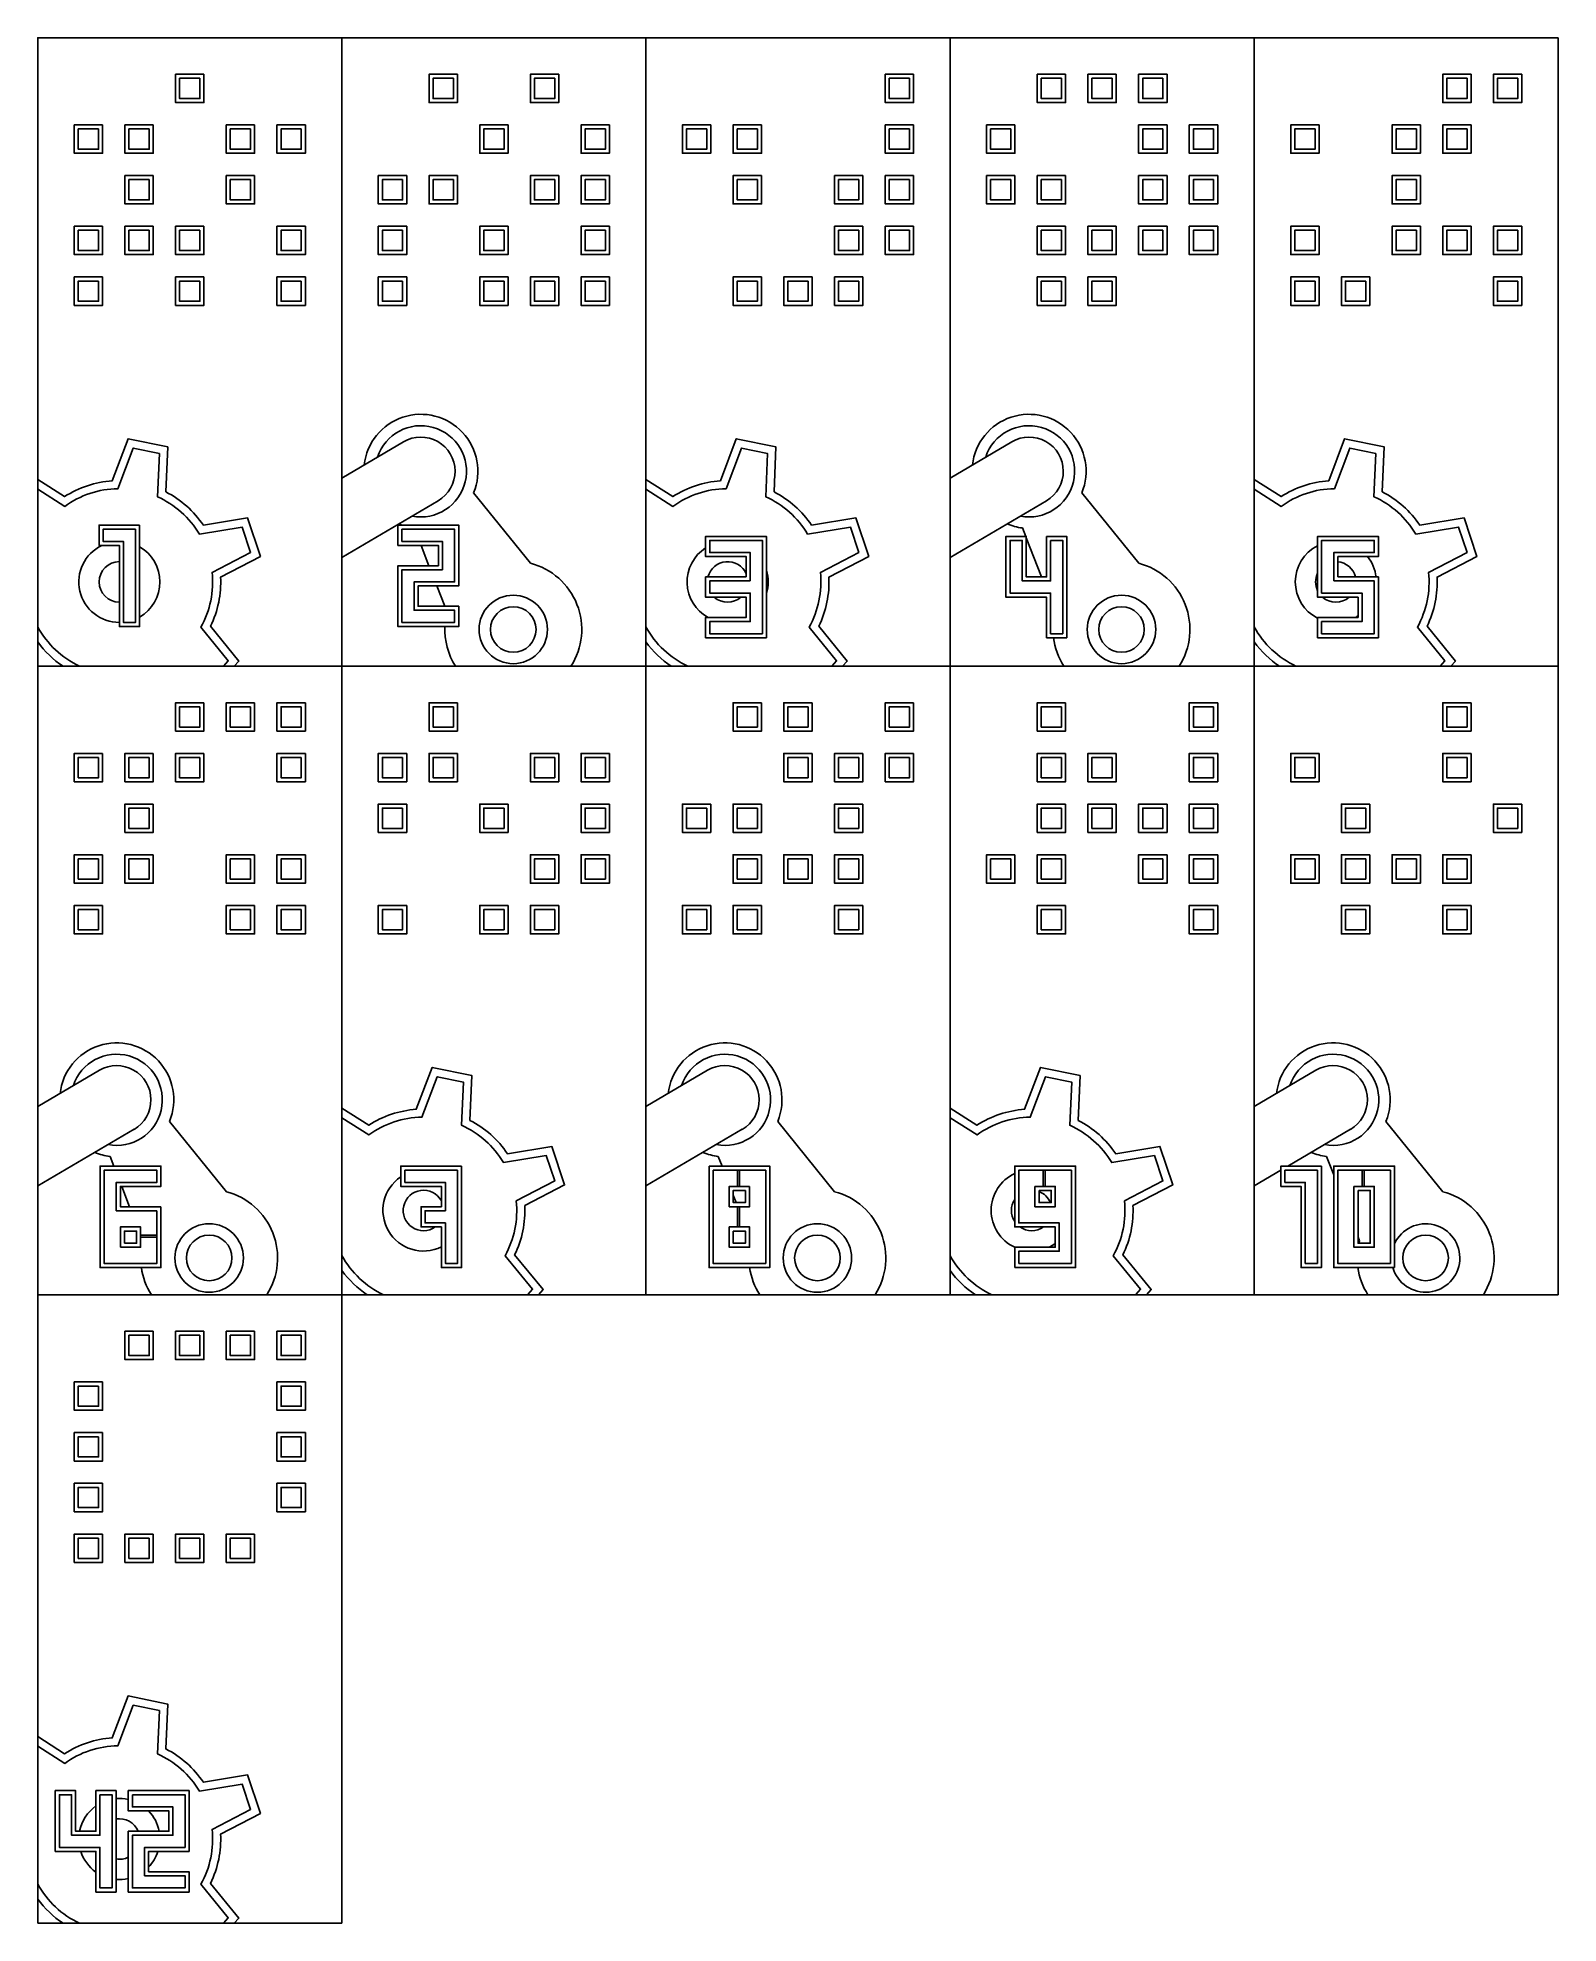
# Model space of a CAD drawing. Header units: millimetres. Extents: x 62 to 437, y 48 to 513.
import ezdxf

# ---------------------------------------------------------------- set-up
doc = ezdxf.new("R2010")
doc.units = ezdxf.units.MM
doc.header["$MEASUREMENT"] = 0
for name, color, linetype in [('ENGRAVE', 1, 'CONTINUOUS'), ('INCISIONE', 3, 'CONTINUOUS'), ('TAGLIO', 30, 'CONTINUOUS')]:
    doc.layers.add(name, color=color, linetype=linetype)

msp = doc.modelspace()

# ---------------------------------------------------------------- linework, layer by layer
at = {"layer": 'ENGRAVE'}
for points in [[(86.38, 391.79), (78.38, 391.79), (78.38, 388.79), (83.38, 388.79), (83.38, 368.79), (86.38, 368.79)], [(152.06, 391.79), (165.06, 391.79), (165.06, 378.79), (155.06, 378.79), (155.06, 371.79), (165.06, 371.79), (165.06, 368.79), (152.06, 368.79), (152.06, 381.79), (162.06, 381.79), (162.06, 388.79), (152.06, 388.79)], [(237.96, 379.03), (237.96, 386.03), (227.96, 386.03), (227.96, 389.03), (240.96, 389.03), (240.96, 366.03), (227.96, 366.03), (227.96, 369.03), (237.96, 369.03), (237.96, 376.03), (227.96, 376.03), (227.96, 379.03)], [(312.03, 389.03), (315.03, 389.03), (315.03, 366.03), (312.03, 366.03), (312.03, 376.03), (302.03, 376.03), (302.03, 389.03), (305.03, 389.03), (305.03, 379.03), (312.03, 379.03)], [(381.87, 379.03), (391.87, 379.03), (391.87, 366.03), (378.87, 366.03), (378.87, 369.03), (388.87, 369.03), (388.87, 376.03), (378.87, 376.03), (378.87, 389.03), (391.87, 389.03), (391.87, 386.03), (381.87, 386.03)], [(91.62, 223.72), (91.62, 210.72), (78.62, 210.72), (78.62, 233.72), (91.62, 233.72), (91.62, 230.72), (81.62, 230.72), (81.62, 223.72)], [(165.78, 233.72), (152.78, 233.72), (152.78, 230.72), (162.78, 230.72), (162.78, 223.72), (157.78, 223.72), (157.78, 220.72), (162.78, 220.72), (162.78, 210.72), (165.78, 210.72)], [(228.79, 233.72), (228.79, 210.72), (241.79, 210.72), (241.79, 233.72)], [(304.18, 210.72), (317.18, 210.72), (317.18, 233.72), (304.18, 233.72), (304.18, 220.72), (314.18, 220.72), (314.18, 213.72), (304.18, 213.72)], [(377.82, 233.72), (369.82, 233.72), (369.82, 230.72), (374.82, 230.72), (374.82, 210.72), (377.82, 210.72)], [(395.85, 210.72), (395.85, 233.72), (382.85, 233.72), (382.85, 210.72)], [(237.79, 229.72), (232.79, 229.72), (232.79, 224.72), (237.79, 224.72)], [(308.18, 229.72), (308.18, 224.72), (313.18, 224.72), (313.18, 229.72)], [(386.85, 229.72), (391.85, 229.72), (391.85, 214.72), (386.85, 214.72)], [(82.62, 214.72), (82.62, 219.72), (87.62, 219.72), (87.62, 214.72)], [(232.79, 219.72), (232.79, 214.72), (237.79, 214.72), (237.79, 219.72)], [(77.58, 79.71), (80.58, 79.71), (80.58, 56.71), (77.58, 56.71), (77.58, 66.71), (67.58, 66.71), (67.58, 79.71), (70.58, 79.71), (70.58, 69.71), (77.58, 69.71)], [(85.58, 79.71), (98.58, 79.71), (98.58, 66.71), (88.58, 66.71), (88.58, 59.71), (98.58, 59.71), (98.58, 56.71), (85.58, 56.71), (85.58, 69.71), (95.58, 69.71), (95.58, 76.71), (85.58, 76.71)]]:
    msp.add_lwpolyline(points, close=True, dxfattribs=at)
for points in [[(234.79, 229.72), (234.79, 233.72)], [(235.29, 229.72), (235.29, 233.72)], [(310.18, 229.72), (310.18, 233.72)], [(310.68, 229.72), (310.68, 233.72)], [(388.85, 229.72), (388.85, 233.72)], [(389.35, 229.72), (389.35, 233.72)], [(234.79, 219.72), (234.79, 224.72)], [(235.29, 219.72), (235.29, 224.72)], [(87.62, 217.72), (91.62, 217.72)], [(87.62, 217.22), (91.62, 217.22)]]:
    msp.add_lwpolyline(points, dxfattribs=at)
at = {"layer": 'INCISIONE'}
for p, q in [((109.24, 359.34), (108.09, 358.05)), ((259.24, 359.34), (258.09, 358.05)), ((409.24, 359.34), (408.09, 358.05)), ((184.24, 204.34), (183.09, 203.05)), ((334.24, 204.34), (333.09, 203.05)), ((109.24, 49.34), (108.09, 48.05))]:
    msp.add_line(p, q, dxfattribs=at)
for points in [[(103.24, 504), (96.24, 504), (96.24, 497), (103.24, 497)], [(165.74, 504), (158.74, 504), (158.74, 497), (165.74, 497)], [(190.74, 504), (183.74, 504), (183.74, 497), (190.74, 497)], [(278.24, 504), (271.24, 504), (271.24, 497), (278.24, 497)], [(315.74, 504), (308.74, 504), (308.74, 497), (315.74, 497)], [(328.24, 504), (321.24, 504), (321.24, 497), (328.24, 497)], [(340.74, 504), (333.74, 504), (333.74, 497), (340.74, 497)], [(415.74, 504), (408.74, 504), (408.74, 497), (415.74, 497)], [(428.24, 504), (421.24, 504), (421.24, 497), (428.24, 497)], [(78.24, 491.5), (71.24, 491.5), (71.24, 484.5), (78.24, 484.5)], [(90.74, 491.5), (83.74, 491.5), (83.74, 484.5), (90.74, 484.5)], [(115.74, 491.5), (108.74, 491.5), (108.74, 484.5), (115.74, 484.5)], [(128.24, 491.5), (121.24, 491.5), (121.24, 484.5), (128.24, 484.5)], [(178.24, 491.5), (171.24, 491.5), (171.24, 484.5), (178.24, 484.5)], [(203.24, 491.5), (196.24, 491.5), (196.24, 484.5), (203.24, 484.5)], [(228.24, 491.5), (221.24, 491.5), (221.24, 484.5), (228.24, 484.5)], [(240.74, 491.5), (233.74, 491.5), (233.74, 484.5), (240.74, 484.5)], [(278.24, 491.5), (271.24, 491.5), (271.24, 484.5), (278.24, 484.5)], [(303.24, 491.5), (296.24, 491.5), (296.24, 484.5), (303.24, 484.5)], [(340.74, 491.5), (333.74, 491.5), (333.74, 484.5), (340.74, 484.5)], [(353.24, 491.5), (346.24, 491.5), (346.24, 484.5), (353.24, 484.5)], [(378.24, 491.5), (371.24, 491.5), (371.24, 484.5), (378.24, 484.5)], [(403.24, 491.5), (396.24, 491.5), (396.24, 484.5), (403.24, 484.5)], [(415.74, 491.5), (408.74, 491.5), (408.74, 484.5), (415.74, 484.5)], [(90.74, 479), (83.74, 479), (83.74, 472), (90.74, 472)], [(115.74, 479), (108.74, 479), (108.74, 472), (115.74, 472)], [(153.24, 479), (146.24, 479), (146.24, 472), (153.24, 472)], [(165.74, 479), (158.74, 479), (158.74, 472), (165.74, 472)], [(190.74, 479), (183.74, 479), (183.74, 472), (190.74, 472)], [(203.24, 479), (196.24, 479), (196.24, 472), (203.24, 472)], [(240.74, 479), (233.74, 479), (233.74, 472), (240.74, 472)], [(265.74, 479), (258.74, 479), (258.74, 472), (265.74, 472)], [(278.24, 479), (271.24, 479), (271.24, 472), (278.24, 472)], [(303.24, 479), (296.24, 479), (296.24, 472), (303.24, 472)], [(315.74, 479), (308.74, 479), (308.74, 472), (315.74, 472)], [(340.74, 479), (333.74, 479), (333.74, 472), (340.74, 472)], [(353.24, 479), (346.24, 479), (346.24, 472), (353.24, 472)], [(403.24, 479), (396.24, 479), (396.24, 472), (403.24, 472)], [(78.24, 466.5), (71.24, 466.5), (71.24, 459.5), (78.24, 459.5)], [(90.74, 466.5), (83.74, 466.5), (83.74, 459.5), (90.74, 459.5)], [(103.24, 466.5), (96.24, 466.5), (96.24, 459.5), (103.24, 459.5)], [(128.24, 466.5), (121.24, 466.5), (121.24, 459.5), (128.24, 459.5)], [(153.24, 466.5), (146.24, 466.5), (146.24, 459.5), (153.24, 459.5)], [(178.24, 466.5), (171.24, 466.5), (171.24, 459.5), (178.24, 459.5)], [(203.24, 466.5), (196.24, 466.5), (196.24, 459.5), (203.24, 459.5)], [(265.74, 466.5), (258.74, 466.5), (258.74, 459.5), (265.74, 459.5)], [(278.24, 466.5), (271.24, 466.5), (271.24, 459.5), (278.24, 459.5)], [(315.74, 466.5), (308.74, 466.5), (308.74, 459.5), (315.74, 459.5)], [(328.24, 466.5), (321.24, 466.5), (321.24, 459.5), (328.24, 459.5)], [(340.74, 466.5), (333.74, 466.5), (333.74, 459.5), (340.74, 459.5)], [(353.24, 466.5), (346.24, 466.5), (346.24, 459.5), (353.24, 459.5)], [(378.24, 466.5), (371.24, 466.5), (371.24, 459.5), (378.24, 459.5)], [(403.24, 466.5), (396.24, 466.5), (396.24, 459.5), (403.24, 459.5)], [(415.74, 466.5), (408.74, 466.5), (408.74, 459.5), (415.74, 459.5)], [(428.24, 466.5), (421.24, 466.5), (421.24, 459.5), (428.24, 459.5)], [(78.24, 454), (71.24, 454), (71.24, 447), (78.24, 447)], [(103.24, 454), (96.24, 454), (96.24, 447), (103.24, 447)], [(128.24, 454), (121.24, 454), (121.24, 447), (128.24, 447)], [(153.24, 454), (146.24, 454), (146.24, 447), (153.24, 447)], [(178.24, 454), (171.24, 454), (171.24, 447), (178.24, 447)], [(190.74, 454), (183.74, 454), (183.74, 447), (190.74, 447)], [(203.24, 454), (196.24, 454), (196.24, 447), (203.24, 447)], [(240.74, 454), (233.74, 454), (233.74, 447), (240.74, 447)], [(253.24, 454), (246.24, 454), (246.24, 447), (253.24, 447)], [(265.74, 454), (258.74, 454), (258.74, 447), (265.74, 447)], [(315.74, 454), (308.74, 454), (308.74, 447), (315.74, 447)], [(328.24, 454), (321.24, 454), (321.24, 447), (328.24, 447)], [(378.24, 454), (371.24, 454), (371.24, 447), (378.24, 447)], [(390.74, 454), (383.74, 454), (383.74, 447), (390.74, 447)], [(428.24, 454), (421.24, 454), (421.24, 447), (428.24, 447)], [(87.38, 392.79), (77.38, 392.79), (77.38, 387.79), (82.38, 387.79), (82.38, 367.79), (87.38, 367.79)], [(151.06, 392.79), (166.06, 392.79), (166.06, 377.79), (156.06, 377.79), (156.06, 372.79), (166.06, 372.79), (166.06, 367.79), (151.06, 367.79), (151.06, 382.79), (161.06, 382.79), (161.06, 387.79), (151.06, 387.79)], [(236.96, 380.03), (236.96, 385.03), (226.96, 385.03), (226.96, 390.03), (241.96, 390.03), (241.96, 365.03), (226.96, 365.03), (226.96, 370.03), (236.96, 370.03), (236.96, 375.03), (226.96, 375.03), (226.96, 380.03)], [(311.03, 390.03), (316.03, 390.03), (316.03, 365.03), (311.03, 365.03), (311.03, 375.03), (301.03, 375.03), (301.03, 390.03), (306.03, 390.03), (306.03, 380.03), (311.03, 380.03)], [(382.87, 380.03), (392.87, 380.03), (392.87, 365.03), (377.87, 365.03), (377.87, 370.03), (387.87, 370.03), (387.87, 375.03), (377.87, 375.03), (377.87, 390.03), (392.87, 390.03), (392.87, 385.03), (382.87, 385.03)], [(103.24, 349), (96.24, 349), (96.24, 342), (103.24, 342)], [(115.74, 349), (108.74, 349), (108.74, 342), (115.74, 342)], [(128.24, 349), (121.24, 349), (121.24, 342), (128.24, 342)], [(165.74, 349), (158.74, 349), (158.74, 342), (165.74, 342)], [(240.74, 349), (233.74, 349), (233.74, 342), (240.74, 342)], [(253.24, 349), (246.24, 349), (246.24, 342), (253.24, 342)], [(278.24, 349), (271.24, 349), (271.24, 342), (278.24, 342)], [(315.74, 349), (308.74, 349), (308.74, 342), (315.74, 342)], [(353.24, 349), (346.24, 349), (346.24, 342), (353.24, 342)], [(415.74, 349), (408.74, 349), (408.74, 342), (415.74, 342)], [(78.24, 336.5), (71.24, 336.5), (71.24, 329.5), (78.24, 329.5)], [(90.74, 336.5), (83.74, 336.5), (83.74, 329.5), (90.74, 329.5)], [(103.24, 336.5), (96.24, 336.5), (96.24, 329.5), (103.24, 329.5)], [(128.24, 336.5), (121.24, 336.5), (121.24, 329.5), (128.24, 329.5)], [(153.24, 336.5), (146.24, 336.5), (146.24, 329.5), (153.24, 329.5)], [(165.74, 336.5), (158.74, 336.5), (158.74, 329.5), (165.74, 329.5)], [(190.74, 336.5), (183.74, 336.5), (183.74, 329.5), (190.74, 329.5)], [(203.24, 336.5), (196.24, 336.5), (196.24, 329.5), (203.24, 329.5)], [(253.24, 336.5), (246.24, 336.5), (246.24, 329.5), (253.24, 329.5)], [(265.74, 336.5), (258.74, 336.5), (258.74, 329.5), (265.74, 329.5)], [(278.24, 336.5), (271.24, 336.5), (271.24, 329.5), (278.24, 329.5)], [(315.74, 336.5), (308.74, 336.5), (308.74, 329.5), (315.74, 329.5)], [(328.24, 336.5), (321.24, 336.5), (321.24, 329.5), (328.24, 329.5)], [(353.24, 336.5), (346.24, 336.5), (346.24, 329.5), (353.24, 329.5)], [(378.24, 336.5), (371.24, 336.5), (371.24, 329.5), (378.24, 329.5)], [(415.74, 336.5), (408.74, 336.5), (408.74, 329.5), (415.74, 329.5)], [(90.74, 324), (83.74, 324), (83.74, 317), (90.74, 317)], [(153.24, 324), (146.24, 324), (146.24, 317), (153.24, 317)], [(178.24, 324), (171.24, 324), (171.24, 317), (178.24, 317)], [(203.24, 324), (196.24, 324), (196.24, 317), (203.24, 317)], [(228.24, 324), (221.24, 324), (221.24, 317), (228.24, 317)], [(240.74, 324), (233.74, 324), (233.74, 317), (240.74, 317)], [(265.74, 324), (258.74, 324), (258.74, 317), (265.74, 317)], [(315.74, 324), (308.74, 324), (308.74, 317), (315.74, 317)], [(328.24, 324), (321.24, 324), (321.24, 317), (328.24, 317)], [(340.74, 324), (333.74, 324), (333.74, 317), (340.74, 317)], [(353.24, 324), (346.24, 324), (346.24, 317), (353.24, 317)], [(390.74, 324), (383.74, 324), (383.74, 317), (390.74, 317)], [(428.24, 324), (421.24, 324), (421.24, 317), (428.24, 317)], [(78.24, 311.5), (71.24, 311.5), (71.24, 304.5), (78.24, 304.5)], [(90.74, 311.5), (83.74, 311.5), (83.74, 304.5), (90.74, 304.5)], [(115.74, 311.5), (108.74, 311.5), (108.74, 304.5), (115.74, 304.5)], [(128.24, 311.5), (121.24, 311.5), (121.24, 304.5), (128.24, 304.5)], [(190.74, 311.5), (183.74, 311.5), (183.74, 304.5), (190.74, 304.5)], [(203.24, 311.5), (196.24, 311.5), (196.24, 304.5), (203.24, 304.5)], [(240.74, 311.5), (233.74, 311.5), (233.74, 304.5), (240.74, 304.5)], [(253.24, 311.5), (246.24, 311.5), (246.24, 304.5), (253.24, 304.5)], [(265.74, 311.5), (258.74, 311.5), (258.74, 304.5), (265.74, 304.5)], [(303.24, 311.5), (296.24, 311.5), (296.24, 304.5), (303.24, 304.5)], [(315.74, 311.5), (308.74, 311.5), (308.74, 304.5), (315.74, 304.5)], [(340.74, 311.5), (333.74, 311.5), (333.74, 304.5), (340.74, 304.5)], [(353.24, 311.5), (346.24, 311.5), (346.24, 304.5), (353.24, 304.5)], [(378.24, 311.5), (371.24, 311.5), (371.24, 304.5), (378.24, 304.5)], [(390.74, 311.5), (383.74, 311.5), (383.74, 304.5), (390.74, 304.5)], [(403.24, 311.5), (396.24, 311.5), (396.24, 304.5), (403.24, 304.5)], [(415.74, 311.5), (408.74, 311.5), (408.74, 304.5), (415.74, 304.5)], [(78.24, 299), (71.24, 299), (71.24, 292), (78.24, 292)], [(115.74, 299), (108.74, 299), (108.74, 292), (115.74, 292)], [(128.24, 299), (121.24, 299), (121.24, 292), (128.24, 292)], [(153.24, 299), (146.24, 299), (146.24, 292), (153.24, 292)], [(178.24, 299), (171.24, 299), (171.24, 292), (178.24, 292)], [(190.74, 299), (183.74, 299), (183.74, 292), (190.74, 292)], [(228.24, 299), (221.24, 299), (221.24, 292), (228.24, 292)], [(240.74, 299), (233.74, 299), (233.74, 292), (240.74, 292)], [(265.74, 299), (258.74, 299), (258.74, 292), (265.74, 292)], [(315.74, 299), (308.74, 299), (308.74, 292), (315.74, 292)], [(353.24, 299), (346.24, 299), (346.24, 292), (353.24, 292)], [(390.74, 299), (383.74, 299), (383.74, 292), (390.74, 292)], [(415.74, 299), (408.74, 299), (408.74, 292), (415.74, 292)], [(92.62, 224.72), (92.62, 209.72), (77.62, 209.72), (77.62, 234.72), (92.62, 234.72), (92.62, 229.72), (82.62, 229.72), (82.62, 224.72)], [(166.78, 234.72), (151.78, 234.72), (151.78, 229.72), (161.78, 229.72), (161.78, 224.72), (156.78, 224.72), (156.78, 219.72), (161.78, 219.72), (161.78, 209.72), (166.78, 209.72)], [(227.79, 234.72), (227.79, 209.72), (242.79, 209.72), (242.79, 234.72)], [(303.18, 209.72), (318.18, 209.72), (318.18, 234.72), (303.18, 234.72), (303.18, 219.72), (313.18, 219.72), (313.18, 214.72), (303.18, 214.72)], [(378.82, 234.72), (368.82, 234.72), (368.82, 229.72), (373.82, 229.72), (373.82, 209.72), (378.82, 209.72)], [(396.85, 209.72), (396.85, 234.72), (381.85, 234.72), (381.85, 209.72)], [(236.79, 228.72), (233.79, 228.72), (233.79, 225.72), (236.79, 225.72)], [(309.18, 228.72), (309.18, 225.72), (312.18, 225.72), (312.18, 228.72)], [(387.85, 228.72), (390.85, 228.72), (390.85, 215.72), (387.85, 215.72)], [(83.62, 215.72), (83.62, 218.72), (86.62, 218.72), (86.62, 215.72)], [(233.79, 218.72), (233.79, 215.72), (236.79, 215.72), (236.79, 218.72)], [(90.74, 194), (83.74, 194), (83.74, 187), (90.74, 187)], [(103.24, 194), (96.24, 194), (96.24, 187), (103.24, 187)], [(115.74, 194), (108.74, 194), (108.74, 187), (115.74, 187)], [(128.24, 194), (121.24, 194), (121.24, 187), (128.24, 187)], [(78.24, 181.5), (71.24, 181.5), (71.24, 174.5), (78.24, 174.5)], [(128.24, 181.5), (121.24, 181.5), (121.24, 174.5), (128.24, 174.5)], [(78.24, 169), (71.24, 169), (71.24, 162), (78.24, 162)], [(128.24, 169), (121.24, 169), (121.24, 162), (128.24, 162)], [(78.24, 156.5), (71.24, 156.5), (71.24, 149.5), (78.24, 149.5)], [(128.24, 156.5), (121.24, 156.5), (121.24, 149.5), (128.24, 149.5)], [(78.24, 144), (71.24, 144), (71.24, 137), (78.24, 137)], [(90.74, 144), (83.74, 144), (83.74, 137), (90.74, 137)], [(103.24, 144), (96.24, 144), (96.24, 137), (103.24, 137)], [(115.74, 144), (108.74, 144), (108.74, 137), (115.74, 137)], [(76.58, 80.71), (81.58, 80.71), (81.58, 55.71), (76.58, 55.71), (76.58, 65.71), (66.58, 65.71), (66.58, 80.71), (71.58, 80.71), (71.58, 70.71), (76.58, 70.71)], [(84.58, 80.71), (99.58, 80.71), (99.58, 65.71), (89.58, 65.71), (89.58, 60.71), (99.58, 60.71), (99.58, 55.71), (84.58, 55.71), (84.58, 70.71), (94.58, 70.71), (94.58, 75.71), (84.58, 75.71)]]:
    msp.add_lwpolyline(points, close=True, dxfattribs=at)
for points in [[(62.24, 404.04), (68.86, 399.82, -0.125832), (80.61, 403.73), (84.52, 414.08), (94.31, 412.07), (93.83, 401.01, -0.125832), (103.09, 392.79), (114.01, 394.58), (117.17, 385.09), (107.35, 379.99, -0.125832), (104.86, 367.85), (111.87, 359.29), (110.72, 358)], [(212.24, 404.04), (218.86, 399.82, -0.125832), (230.61, 403.73), (234.52, 414.08), (244.31, 412.07), (243.83, 401.01, -0.125832), (253.09, 392.79), (264.01, 394.58), (267.17, 385.09), (257.35, 379.99, -0.125832), (254.86, 367.85), (261.87, 359.29), (260.72, 358)], [(362.24, 404.04), (368.86, 399.82, -0.125832), (380.61, 403.73), (384.52, 414.08), (394.31, 412.07), (393.83, 401.01, -0.125832), (403.09, 392.79), (414.01, 394.58), (417.17, 385.09), (407.35, 379.99, -0.125832), (404.86, 367.85), (411.87, 359.29), (410.72, 358)], [(109.23, 359.33), (109.24, 359.34), (102.48, 367.61, 0.153876), (105.26, 381.15), (114.73, 386.08), (112.65, 392.33), (102.11, 390.6, 0.153876), (91.77, 399.79), (92.24, 410.45), (85.79, 411.78), (82.01, 401.79, 0.153876), (68.89, 397.42), (62.24, 401.67)], [(259.23, 359.33), (259.24, 359.34), (252.48, 367.61, 0.153876), (255.26, 381.15), (264.73, 386.08), (262.65, 392.33), (252.11, 390.6, 0.153876), (241.77, 399.79), (242.24, 410.45), (235.79, 411.78), (232.01, 401.79, 0.153876), (218.89, 397.42), (212.24, 401.67)], [(409.23, 359.33), (409.24, 359.34), (402.48, 367.61, 0.153876), (405.26, 381.15), (414.73, 386.08), (412.65, 392.33), (402.11, 390.6, 0.153876), (391.77, 399.79), (392.24, 410.45), (385.79, 411.78), (382.01, 401.79, 0.153876), (368.89, 397.42), (362.24, 401.67)], [(137.24, 249.04), (143.86, 244.82, -0.125832), (155.61, 248.73), (159.52, 259.08), (169.31, 257.07), (168.83, 246.01, -0.125832), (178.09, 237.79), (189.01, 239.58), (192.17, 230.09), (182.35, 224.99, -0.125832), (179.86, 212.85), (186.87, 204.29), (185.72, 203)], [(184.23, 204.33), (184.24, 204.34), (177.48, 212.61, 0.153876), (180.26, 226.15), (189.73, 231.08), (187.65, 237.33), (177.11, 235.6, 0.153876), (166.77, 244.79), (167.24, 255.45), (160.79, 256.78), (157.01, 246.79, 0.153876), (143.89, 242.42), (137.24, 246.67)], [(287.24, 249.04), (293.86, 244.82, -0.125832), (305.61, 248.73), (309.52, 259.08), (319.31, 257.07), (318.83, 246.01, -0.125832), (328.09, 237.79), (339.01, 239.58), (342.17, 230.09), (332.35, 224.99, -0.125832), (329.86, 212.85), (336.87, 204.29), (335.72, 203)], [(334.23, 204.33), (334.24, 204.34), (327.48, 212.61, 0.153876), (330.26, 226.15), (339.73, 231.08), (337.65, 237.33), (327.11, 235.6, 0.153876), (316.77, 244.79), (317.24, 255.45), (310.79, 256.78), (307.01, 246.79, 0.153876), (293.89, 242.42), (287.24, 246.67)], [(62.24, 94.04), (68.86, 89.82, -0.125832), (80.61, 93.73), (84.52, 104.08), (94.31, 102.07), (93.83, 91.01, -0.125832), (103.09, 82.79), (114.01, 84.58), (117.17, 75.09), (107.35, 69.99, -0.125832), (104.86, 57.85), (111.87, 49.29), (110.72, 48)], [(109.23, 49.33), (109.24, 49.34), (102.48, 57.61, 0.153876), (105.26, 71.15), (114.73, 76.08), (112.65, 82.33), (102.11, 80.6, 0.153876), (91.77, 89.79), (92.24, 100.45), (85.79, 101.78), (82.01, 91.79, 0.153876), (68.89, 87.42), (62.24, 91.67)]]:
    msp.add_lwpolyline(points, format="xyb", dxfattribs=at)
for points in [[(152.45, 413.35), (137.24, 404.41)], [(302.45, 413.35), (287.24, 404.41)], [(169.74, 400.76), (183.76, 383.4)], [(319.74, 400.76), (333.76, 383.4)], [(160.99, 398.8), (137.24, 384.84)], [(310.99, 398.8), (287.24, 384.84)], [(305.09, 392.1), (305.9, 390.03)], [(156.77, 387.79), (158.72, 382.79)], [(306.03, 389.69), (309.79, 380.03)], [(160.66, 377.79), (162.61, 372.79)], [(77.45, 258.35), (62.24, 249.41)], [(227.45, 258.35), (212.24, 249.41)], [(377.45, 258.35), (362.24, 249.41)], [(85.99, 243.8), (62.24, 229.84)], [(94.74, 245.76), (108.76, 228.4)], [(235.99, 243.8), (212.24, 229.84)], [(244.74, 245.76), (258.76, 228.4)], [(385.99, 243.8), (370.54, 234.72)], [(394.74, 245.76), (408.76, 228.4)], [(80.09, 237.1), (81.02, 234.72)], [(230.09, 237.1), (231.02, 234.72)], [(368.82, 233.71), (362.24, 229.84)], [(380.09, 237.1), (381.85, 232.59)], [(82.96, 229.72), (84.91, 224.72)], [(233.79, 227.6), (234.52, 225.72)], [(387.85, 217.17), (388.18, 216.31)]]:
    msp.add_lwpolyline(points, dxfattribs=at)
for centre, radius in [((179.52, 367.07), 8.44), ((179.52, 367.07), 5.62), ((329.52, 367.07), 8.44), ((329.52, 367.07), 5.62), ((104.52, 212.07), 8.44), ((254.52, 212.07), 8.44), ((104.52, 212.07), 5.62), ((254.52, 212.07), 5.62), ((404.52, 212.07), 5.62)]:
    msp.add_circle(centre, radius, dxfattribs=at)
for centre, radius, start, end in [((156.72, 406.07), 14.06, 337.7954, 173.5677), ((306.72, 406.07), 14.06, 337.7954, 173.5677), ((156.72, 406.07), 11.25, 259.028, 161.8472), ((156.72, 406.07), 8.44, 300.4376, 120.4376), ((306.72, 406.07), 11.25, 259.028, 161.8472), ((306.72, 406.07), 8.44, 300.4376, 120.4376), ((156.72, 406.07), 14.06, 247.3075, 250.8208), ((306.72, 406.07), 14.06, 247.3075, 263.3433), ((82.38, 378.79), 10, 115.8419, 270), ((82.38, 378.79), 10, 300, 60), ((232.38, 378.79), 10, 122.8217, 241.1179), ((232.38, 378.79), 10, 115.8419, 116.2333), ((382.38, 378.79), 10, 116.8185, 243.1815), ((82.38, 378.79), 5, 90, 270), ((179.52, 367.07), 16.88, 327.4878, 75.4376), ((232.38, 378.79), 5, 23.6595, 165.5953), ((232.38, 378.79), 10, 343.3301, 16.6699), ((329.52, 367.07), 16.88, 327.4878, 75.4376), ((382.38, 378.79), 5, 14.4047, 84.395), ((382.38, 378.79), 10, 7.1452, 38.637), ((382.38, 378.79), 5, 154.4661, 205.5339), ((232.38, 378.79), 5, 228.6971, 311.3029), ((382.38, 378.79), 5, 228.6971, 311.3029), ((82.38, 378.79), 23, 208.879, 244.6807), ((179.52, 367.07), 16.88, 177.5526, 212.5122), ((232.38, 378.79), 23, 208.879, 244.6807), ((382.38, 378.79), 23, 208.879, 244.6807), ((382.38, 378.79), 10, 298.8821, 303.2871), ((82.38, 378.79), 25, 216.3327, 236.2659), ((232.38, 378.79), 25, 216.3327, 236.2659), ((329.52, 367.07), 16.88, 186.9282, 212.5122), ((382.38, 378.79), 25, 216.3327, 236.2659), ((81.72, 251.07), 14.06, 337.7954, 173.5677), ((231.72, 251.07), 14.06, 337.7954, 173.5677), ((381.72, 251.07), 14.06, 337.7954, 173.5677), ((81.72, 251.07), 11.25, 259.028, 161.8472), ((231.72, 251.07), 11.25, 259.028, 161.8472), ((381.72, 251.07), 11.25, 259.028, 161.8472), ((81.72, 251.07), 8.44, 300.4376, 120.4376), ((231.72, 251.07), 8.44, 300.4376, 120.4376), ((381.72, 251.07), 8.44, 300.4376, 120.4376), ((81.72, 251.07), 14.06, 247.3075, 263.3433), ((231.72, 251.07), 14.06, 247.3075, 263.3433), ((381.72, 251.07), 14.06, 247.3075, 263.3433), ((307.38, 223.79), 10, 114.8117, 245.1883), ((104.52, 212.07), 16.88, 327.4878, 75.4376), ((157.38, 223.79), 10, 124.0667, 296.0938), ((157.38, 223.79), 5, 28.3957, 305.4687), ((254.52, 212.07), 16.88, 327.4878, 75.4376), ((307.38, 223.79), 5, 22.679, 68.8553), ((404.52, 212.07), 16.88, 327.4878, 75.4376), ((307.38, 223.79), 5, 147.0636, 212.9364), ((307.38, 223.79), 5, 234.5313, 305.4687), ((307.38, 223.79), 5, 234.5313, 305.4687), ((404.52, 212.07), 8.44, 196.1828, 155.3393), ((307.38, 223.79), 10, 294.8766, 305.4761), ((404.52, 212.07), 16.88, 165.4376, 167.5138), ((104.52, 212.07), 16.88, 188.0103, 212.5122), ((157.38, 223.79), 23, 208.879, 244.6807), ((254.52, 212.07), 16.88, 188.0103, 212.5122), ((307.38, 223.79), 23, 208.879, 244.6807), ((404.52, 212.07), 16.88, 188.0103, 212.5122), ((157.38, 223.79), 25, 216.3327, 236.2659), ((307.38, 223.79), 25, 216.3327, 236.2659), ((82.38, 68.79), 10, 125.441, 168.9235), ((82.38, 68.79), 10, 77.283, 94.5807), ((82.38, 68.79), 10, 11.0765, 43.7981), ((82.38, 68.79), 5, 22.5965, 99.1911), ((82.38, 68.79), 10, 197.9315, 234.559), ((82.38, 68.79), 10, 316.0657, 342.0685), ((82.38, 68.79), 5, 260.8089, 296.1213), ((82.38, 68.79), 23, 208.879, 244.6807), ((82.38, 68.79), 10, 265.4193, 282.717), ((82.38, 68.79), 25, 216.3327, 236.2659)]:
    msp.add_arc(centre, radius, start, end, dxfattribs=at)
at = {"layer": 'TAGLIO'}
for p, q in [((137.24, 48), (137.24, 513)), ((212.24, 203), (212.24, 513)), ((287.24, 203), (287.24, 513)), ((362.24, 203), (362.24, 513)), ((437.24, 203), (437.24, 513)), ((62.24, 358), (437.24, 358)), ((62.24, 203), (437.24, 203)), ((62.24, 48), (137.24, 48))]:
    msp.add_line(p, q, dxfattribs=at)
msp.add_lwpolyline([(437.24, 513), (62.24, 513), (62.24, 48)], dxfattribs=at)
for points in [[(102.24, 503), (97.24, 503), (97.24, 498), (102.24, 498)], [(164.74, 503), (159.74, 503), (159.74, 498), (164.74, 498)], [(189.74, 503), (184.74, 503), (184.74, 498), (189.74, 498)], [(277.24, 503), (272.24, 503), (272.24, 498), (277.24, 498)], [(314.74, 503), (309.74, 503), (309.74, 498), (314.74, 498)], [(327.24, 503), (322.24, 503), (322.24, 498), (327.24, 498)], [(339.74, 503), (334.74, 503), (334.74, 498), (339.74, 498)], [(414.74, 503), (409.74, 503), (409.74, 498), (414.74, 498)], [(427.24, 503), (422.24, 503), (422.24, 498), (427.24, 498)], [(77.24, 490.5), (72.24, 490.5), (72.24, 485.5), (77.24, 485.5)], [(89.74, 490.5), (84.74, 490.5), (84.74, 485.5), (89.74, 485.5)], [(114.74, 490.5), (109.74, 490.5), (109.74, 485.5), (114.74, 485.5)], [(127.24, 490.5), (122.24, 490.5), (122.24, 485.5), (127.24, 485.5)], [(177.24, 490.5), (172.24, 490.5), (172.24, 485.5), (177.24, 485.5)], [(202.24, 490.5), (197.24, 490.5), (197.24, 485.5), (202.24, 485.5)], [(227.24, 490.5), (222.24, 490.5), (222.24, 485.5), (227.24, 485.5)], [(239.74, 490.5), (234.74, 490.5), (234.74, 485.5), (239.74, 485.5)], [(277.24, 490.5), (272.24, 490.5), (272.24, 485.5), (277.24, 485.5)], [(302.24, 490.5), (297.24, 490.5), (297.24, 485.5), (302.24, 485.5)], [(339.74, 490.5), (334.74, 490.5), (334.74, 485.5), (339.74, 485.5)], [(352.24, 490.5), (347.24, 490.5), (347.24, 485.5), (352.24, 485.5)], [(377.24, 490.5), (372.24, 490.5), (372.24, 485.5), (377.24, 485.5)], [(402.24, 490.5), (397.24, 490.5), (397.24, 485.5), (402.24, 485.5)], [(414.74, 490.5), (409.74, 490.5), (409.74, 485.5), (414.74, 485.5)], [(89.74, 478), (84.74, 478), (84.74, 473), (89.74, 473)], [(114.74, 478), (109.74, 478), (109.74, 473), (114.74, 473)], [(152.24, 478), (147.24, 478), (147.24, 473), (152.24, 473)], [(164.74, 478), (159.74, 478), (159.74, 473), (164.74, 473)], [(189.74, 478), (184.74, 478), (184.74, 473), (189.74, 473)], [(202.24, 478), (197.24, 478), (197.24, 473), (202.24, 473)], [(239.74, 478), (234.74, 478), (234.74, 473), (239.74, 473)], [(264.74, 478), (259.74, 478), (259.74, 473), (264.74, 473)], [(277.24, 478), (272.24, 478), (272.24, 473), (277.24, 473)], [(302.24, 478), (297.24, 478), (297.24, 473), (302.24, 473)], [(314.74, 478), (309.74, 478), (309.74, 473), (314.74, 473)], [(339.74, 478), (334.74, 478), (334.74, 473), (339.74, 473)], [(352.24, 478), (347.24, 478), (347.24, 473), (352.24, 473)], [(402.24, 478), (397.24, 478), (397.24, 473), (402.24, 473)], [(77.24, 465.5), (72.24, 465.5), (72.24, 460.5), (77.24, 460.5)], [(89.74, 465.5), (84.74, 465.5), (84.74, 460.5), (89.74, 460.5)], [(102.24, 465.5), (97.24, 465.5), (97.24, 460.5), (102.24, 460.5)], [(127.24, 465.5), (122.24, 465.5), (122.24, 460.5), (127.24, 460.5)], [(152.24, 465.5), (147.24, 465.5), (147.24, 460.5), (152.24, 460.5)], [(177.24, 465.5), (172.24, 465.5), (172.24, 460.5), (177.24, 460.5)], [(202.24, 465.5), (197.24, 465.5), (197.24, 460.5), (202.24, 460.5)], [(264.74, 465.5), (259.74, 465.5), (259.74, 460.5), (264.74, 460.5)], [(277.24, 465.5), (272.24, 465.5), (272.24, 460.5), (277.24, 460.5)], [(314.74, 465.5), (309.74, 465.5), (309.74, 460.5), (314.74, 460.5)], [(327.24, 465.5), (322.24, 465.5), (322.24, 460.5), (327.24, 460.5)], [(339.74, 465.5), (334.74, 465.5), (334.74, 460.5), (339.74, 460.5)], [(352.24, 465.5), (347.24, 465.5), (347.24, 460.5), (352.24, 460.5)], [(377.24, 465.5), (372.24, 465.5), (372.24, 460.5), (377.24, 460.5)], [(402.24, 465.5), (397.24, 465.5), (397.24, 460.5), (402.24, 460.5)], [(414.74, 465.5), (409.74, 465.5), (409.74, 460.5), (414.74, 460.5)], [(427.24, 465.5), (422.24, 465.5), (422.24, 460.5), (427.24, 460.5)], [(77.24, 453), (72.24, 453), (72.24, 448), (77.24, 448)], [(102.24, 453), (97.24, 453), (97.24, 448), (102.24, 448)], [(127.24, 453), (122.24, 453), (122.24, 448), (127.24, 448)], [(152.24, 453), (147.24, 453), (147.24, 448), (152.24, 448)], [(177.24, 453), (172.24, 453), (172.24, 448), (177.24, 448)], [(189.74, 453), (184.74, 453), (184.74, 448), (189.74, 448)], [(202.24, 453), (197.24, 453), (197.24, 448), (202.24, 448)], [(239.74, 453), (234.74, 453), (234.74, 448), (239.74, 448)], [(252.24, 453), (247.24, 453), (247.24, 448), (252.24, 448)], [(264.74, 453), (259.74, 453), (259.74, 448), (264.74, 448)], [(314.74, 453), (309.74, 453), (309.74, 448), (314.74, 448)], [(327.24, 453), (322.24, 453), (322.24, 448), (327.24, 448)], [(377.24, 453), (372.24, 453), (372.24, 448), (377.24, 448)], [(389.74, 453), (384.74, 453), (384.74, 448), (389.74, 448)], [(427.24, 453), (422.24, 453), (422.24, 448), (427.24, 448)], [(102.24, 348), (97.24, 348), (97.24, 343), (102.24, 343)], [(114.74, 348), (109.74, 348), (109.74, 343), (114.74, 343)], [(127.24, 348), (122.24, 348), (122.24, 343), (127.24, 343)], [(164.74, 348), (159.74, 348), (159.74, 343), (164.74, 343)], [(239.74, 348), (234.74, 348), (234.74, 343), (239.74, 343)], [(252.24, 348), (247.24, 348), (247.24, 343), (252.24, 343)], [(277.24, 348), (272.24, 348), (272.24, 343), (277.24, 343)], [(314.74, 348), (309.74, 348), (309.74, 343), (314.74, 343)], [(352.24, 348), (347.24, 348), (347.24, 343), (352.24, 343)], [(414.74, 348), (409.74, 348), (409.74, 343), (414.74, 343)], [(77.24, 335.5), (72.24, 335.5), (72.24, 330.5), (77.24, 330.5)], [(89.74, 335.5), (84.74, 335.5), (84.74, 330.5), (89.74, 330.5)], [(102.24, 335.5), (97.24, 335.5), (97.24, 330.5), (102.24, 330.5)], [(127.24, 335.5), (122.24, 335.5), (122.24, 330.5), (127.24, 330.5)], [(152.24, 335.5), (147.24, 335.5), (147.24, 330.5), (152.24, 330.5)], [(164.74, 335.5), (159.74, 335.5), (159.74, 330.5), (164.74, 330.5)], [(189.74, 335.5), (184.74, 335.5), (184.74, 330.5), (189.74, 330.5)], [(202.24, 335.5), (197.24, 335.5), (197.24, 330.5), (202.24, 330.5)], [(252.24, 335.5), (247.24, 335.5), (247.24, 330.5), (252.24, 330.5)], [(264.74, 335.5), (259.74, 335.5), (259.74, 330.5), (264.74, 330.5)], [(277.24, 335.5), (272.24, 335.5), (272.24, 330.5), (277.24, 330.5)], [(314.74, 335.5), (309.74, 335.5), (309.74, 330.5), (314.74, 330.5)], [(327.24, 335.5), (322.24, 335.5), (322.24, 330.5), (327.24, 330.5)], [(352.24, 335.5), (347.24, 335.5), (347.24, 330.5), (352.24, 330.5)], [(377.24, 335.5), (372.24, 335.5), (372.24, 330.5), (377.24, 330.5)], [(414.74, 335.5), (409.74, 335.5), (409.74, 330.5), (414.74, 330.5)], [(89.74, 323), (84.74, 323), (84.74, 318), (89.74, 318)], [(152.24, 323), (147.24, 323), (147.24, 318), (152.24, 318)], [(177.24, 323), (172.24, 323), (172.24, 318), (177.24, 318)], [(202.24, 323), (197.24, 323), (197.24, 318), (202.24, 318)], [(227.24, 323), (222.24, 323), (222.24, 318), (227.24, 318)], [(239.74, 323), (234.74, 323), (234.74, 318), (239.74, 318)], [(264.74, 323), (259.74, 323), (259.74, 318), (264.74, 318)], [(314.74, 323), (309.74, 323), (309.74, 318), (314.74, 318)], [(327.24, 323), (322.24, 323), (322.24, 318), (327.24, 318)], [(339.74, 323), (334.74, 323), (334.74, 318), (339.74, 318)], [(352.24, 323), (347.24, 323), (347.24, 318), (352.24, 318)], [(389.74, 323), (384.74, 323), (384.74, 318), (389.74, 318)], [(427.24, 323), (422.24, 323), (422.24, 318), (427.24, 318)], [(77.24, 310.5), (72.24, 310.5), (72.24, 305.5), (77.24, 305.5)], [(89.74, 310.5), (84.74, 310.5), (84.74, 305.5), (89.74, 305.5)], [(114.74, 310.5), (109.74, 310.5), (109.74, 305.5), (114.74, 305.5)], [(127.24, 310.5), (122.24, 310.5), (122.24, 305.5), (127.24, 305.5)], [(189.74, 310.5), (184.74, 310.5), (184.74, 305.5), (189.74, 305.5)], [(202.24, 310.5), (197.24, 310.5), (197.24, 305.5), (202.24, 305.5)], [(239.74, 310.5), (234.74, 310.5), (234.74, 305.5), (239.74, 305.5)], [(252.24, 310.5), (247.24, 310.5), (247.24, 305.5), (252.24, 305.5)], [(264.74, 310.5), (259.74, 310.5), (259.74, 305.5), (264.74, 305.5)], [(302.24, 310.5), (297.24, 310.5), (297.24, 305.5), (302.24, 305.5)], [(314.74, 310.5), (309.74, 310.5), (309.74, 305.5), (314.74, 305.5)], [(339.74, 310.5), (334.74, 310.5), (334.74, 305.5), (339.74, 305.5)], [(352.24, 310.5), (347.24, 310.5), (347.24, 305.5), (352.24, 305.5)], [(377.24, 310.5), (372.24, 310.5), (372.24, 305.5), (377.24, 305.5)], [(389.74, 310.5), (384.74, 310.5), (384.74, 305.5), (389.74, 305.5)], [(402.24, 310.5), (397.24, 310.5), (397.24, 305.5), (402.24, 305.5)], [(414.74, 310.5), (409.74, 310.5), (409.74, 305.5), (414.74, 305.5)], [(77.24, 298), (72.24, 298), (72.24, 293), (77.24, 293)], [(114.74, 298), (109.74, 298), (109.74, 293), (114.74, 293)], [(127.24, 298), (122.24, 298), (122.24, 293), (127.24, 293)], [(152.24, 298), (147.24, 298), (147.24, 293), (152.24, 293)], [(177.24, 298), (172.24, 298), (172.24, 293), (177.24, 293)], [(189.74, 298), (184.74, 298), (184.74, 293), (189.74, 293)], [(227.24, 298), (222.24, 298), (222.24, 293), (227.24, 293)], [(239.74, 298), (234.74, 298), (234.74, 293), (239.74, 293)], [(264.74, 298), (259.74, 298), (259.74, 293), (264.74, 293)], [(314.74, 298), (309.74, 298), (309.74, 293), (314.74, 293)], [(352.24, 298), (347.24, 298), (347.24, 293), (352.24, 293)], [(389.74, 298), (384.74, 298), (384.74, 293), (389.74, 293)], [(414.74, 298), (409.74, 298), (409.74, 293), (414.74, 293)], [(89.74, 193), (84.74, 193), (84.74, 188), (89.74, 188)], [(102.24, 193), (97.24, 193), (97.24, 188), (102.24, 188)], [(114.74, 193), (109.74, 193), (109.74, 188), (114.74, 188)], [(127.24, 193), (122.24, 193), (122.24, 188), (127.24, 188)], [(77.24, 180.5), (72.24, 180.5), (72.24, 175.5), (77.24, 175.5)], [(127.24, 180.5), (122.24, 180.5), (122.24, 175.5), (127.24, 175.5)], [(77.24, 168), (72.24, 168), (72.24, 163), (77.24, 163)], [(127.24, 168), (122.24, 168), (122.24, 163), (127.24, 163)], [(77.24, 155.5), (72.24, 155.5), (72.24, 150.5), (77.24, 150.5)], [(127.24, 155.5), (122.24, 155.5), (122.24, 150.5), (127.24, 150.5)], [(77.24, 143), (72.24, 143), (72.24, 138), (77.24, 138)], [(89.74, 143), (84.74, 143), (84.74, 138), (89.74, 138)], [(102.24, 143), (97.24, 143), (97.24, 138), (102.24, 138)], [(114.74, 143), (109.74, 143), (109.74, 138), (114.74, 138)]]:
    msp.add_lwpolyline(points, close=True, dxfattribs=at)

doc.saveas('drawing.dxf')
